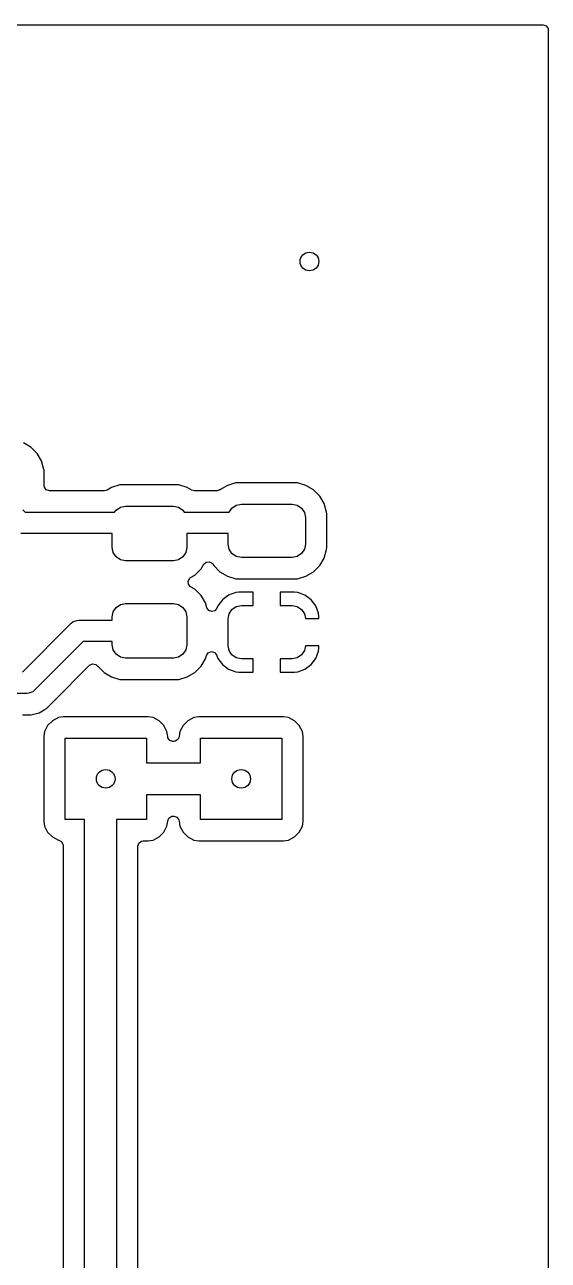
# Model space of a CAD drawing. Extents: x -0.18 to 2.18, y -0.18 to 2.58.
# Drawn here: x 1.79 to 2.176, y 1.664 to 2.576 of the extents above; entities that cross this region are included whole.
import ezdxf

# ---------------------------------------------------------------- set-up
doc = ezdxf.new("R2010")
doc.units = 0
doc.header["$MEASUREMENT"] = 0
doc.layers.add('BLACK', color=7, linetype='CONTINUOUS')

msp = doc.modelspace()

# ---------------------------------------------------------------- linework, layer by layer
at = {"layer": 'BLACK', "linetype": 'CONTINUOUS'}
for p, q in [((-0.17246, 2.57636), (2.17246, 2.57636)), ((2.17246, 2.57636), (2.17475, 2.57561)), ((2.17475, 2.57561), (2.17617, 2.57367)), ((2.17617, 2.57367), (2.17636, 2.57246)), ((2.17636, 2.57246), (2.17636, -0.17246)), ((1.79436, 2.26449), (1.7888, 2.26779)), ((1.79894, 2.25992), (1.79436, 2.26449)), ((1.80223, 2.25435), (1.79894, 2.25992)), ((1.80404, 2.24813), (1.80223, 2.25435)), ((1.80406, 2.24782), (1.80404, 2.24813)), ((1.80415, 2.24668), (1.80406, 2.24782)), ((1.80415, 2.2362), (1.80415, 2.24668)), ((1.80434, 2.235), (1.80415, 2.2362)), ((1.80576, 2.23305), (1.80434, 2.235)), ((1.85392, 2.23481), (1.8506, 2.23285)), ((1.86013, 2.23662), (1.85392, 2.23481)), ((1.86014, 2.23662), (1.86013, 2.23662)), ((1.86109, 2.23669), (1.86014, 2.23662)), ((1.86159, 2.23673), (1.86109, 2.23669)), ((1.90219, 2.23673), (1.86159, 2.23673)), ((1.90272, 2.23669), (1.90219, 2.23673)), ((1.90364, 2.23662), (1.90272, 2.23669)), ((1.90986, 2.23481), (1.90364, 2.23662)), ((1.90364, 2.23662), (1.90364, 2.23662)), ((1.90364, 2.23662), (1.90364, 2.23662)), ((1.90364, 2.23662), (1.90364, 2.23662)), ((1.91318, 2.23285), (1.90986, 2.23481)), ((1.93955, 2.23629), (1.93398, 2.233)), ((1.94331, 2.23738), (1.93955, 2.23629)), ((1.94576, 2.23809), (1.94331, 2.23738)), ((1.94577, 2.23809), (1.94576, 2.23809)), ((1.94672, 2.23817), (1.94577, 2.23809)), ((1.94722, 2.23821), (1.94672, 2.23817)), ((1.98979, 2.23821), (1.94722, 2.23821)), ((1.99032, 2.23817), (1.98979, 2.23821)), ((1.99124, 2.23809), (1.99032, 2.23817)), ((1.99746, 2.23629), (1.99124, 2.23809)), ((1.99124, 2.23809), (1.99124, 2.23809)), ((1.99124, 2.23809), (1.99124, 2.23809)), ((2.00303, 2.233), (1.99746, 2.23629)), ((1.80805, 2.2323), (1.80576, 2.23305)), ((1.84861, 2.2323), (1.80805, 2.2323)), ((1.8506, 2.23285), (1.84861, 2.2323)), ((1.91517, 2.2323), (1.91318, 2.23285)), ((1.93175, 2.2323), (1.91517, 2.2323)), ((1.93188, 2.23231), (1.93175, 2.2323)), ((1.93371, 2.23297), (1.93188, 2.23231)), ((1.93377, 2.23287), (1.93371, 2.23297)), ((1.93398, 2.233), (1.93377, 2.23287)), ((1.93398, 2.233), (1.93398, 2.233)), ((2.0076, 2.22842), (2.00303, 2.233)), ((2.0109, 2.22285), (2.0076, 2.22842)), ((1.78839, 2.21832), (1.79017, 2.21654)), ((1.79017, 2.21654), (1.85618, 2.21654)), ((1.85618, 2.21654), (1.85721, 2.21808)), ((1.85721, 2.21808), (1.86041, 2.22022)), ((1.86041, 2.22022), (1.86417, 2.22096)), ((1.86417, 2.22096), (1.89961, 2.22096)), ((1.89961, 2.22096), (1.90337, 2.22022)), ((1.90337, 2.22022), (1.90657, 2.21808)), ((1.90657, 2.21808), (1.9076, 2.21654)), ((1.9076, 2.21654), (1.94082, 2.21654)), ((1.94082, 2.21654), (1.94284, 2.21956)), ((1.94284, 2.21956), (1.94604, 2.22169)), ((1.94604, 2.22169), (1.9498, 2.22244)), ((1.9498, 2.22244), (1.9872, 2.22244)), ((1.9872, 2.22244), (1.99097, 2.22169)), ((1.99097, 2.22169), (1.99416, 2.21956)), ((1.99416, 2.21956), (1.9963, 2.21637)), ((1.9963, 2.21637), (1.99705, 2.2126)), ((2.0127, 2.21664), (2.0109, 2.22285)), ((2.01281, 2.21518), (2.0127, 2.21664)), ((1.99705, 2.2126), (1.99705, 2.19291)), ((2.01281, 2.19033), (2.01281, 2.21518)), ((1.85433, 2.20079), (1.78691, 2.20079)), ((1.85433, 2.19045), (1.85433, 2.20079)), ((1.93996, 2.20079), (1.90945, 2.20079)), ((1.90945, 2.20079), (1.90945, 2.19045)), ((1.93996, 2.19291), (1.93996, 2.20079)), ((1.85508, 2.18669), (1.85433, 2.19045)), ((1.90945, 2.19045), (1.9087, 2.18669)), ((1.94071, 2.18915), (1.93996, 2.19291)), ((1.94284, 2.18595), (1.94071, 2.18915)), ((1.9963, 2.18915), (1.99416, 2.18595)), ((1.99705, 2.19291), (1.9963, 2.18915)), ((2.0127, 2.18888), (2.01281, 2.19033)), ((1.85721, 2.18349), (1.85508, 2.18669)), ((1.86041, 2.18136), (1.85721, 2.18349)), ((1.86417, 2.18061), (1.86041, 2.18136)), ((1.89961, 2.18061), (1.86417, 2.18061)), ((1.90337, 2.18136), (1.89961, 2.18061)), ((1.90657, 2.18349), (1.90337, 2.18136)), ((1.9087, 2.18669), (1.90657, 2.18349)), ((1.92388, 2.17973), (1.92628, 2.17996)), ((1.92628, 2.17996), (1.92836, 2.17873)), ((1.94604, 2.18382), (1.94284, 2.18595)), ((1.9498, 2.18307), (1.94604, 2.18382)), ((1.9872, 2.18307), (1.9498, 2.18307)), ((1.99097, 2.18382), (1.9872, 2.18307)), ((1.99416, 2.18595), (1.99097, 2.18382)), ((2.0076, 2.17709), (2.0109, 2.18266)), ((2.0109, 2.18266), (2.0127, 2.18888)), ((1.91543, 2.17006), (1.92, 2.17463)), ((1.92, 2.17463), (1.92208, 2.17814)), ((1.92208, 2.17814), (1.92388, 2.17973)), ((1.92836, 2.17873), (1.92879, 2.17814)), ((1.92879, 2.17814), (1.92941, 2.17709)), ((1.92941, 2.17709), (1.93398, 2.17252)), ((1.93398, 2.17252), (1.93955, 2.16922)), ((1.99746, 2.16922), (2.00303, 2.17252)), ((2.00303, 2.17252), (2.0076, 2.17709)), ((1.9105, 2.16571), (1.91172, 2.16779)), ((1.91073, 2.16331), (1.9105, 2.16571)), ((1.91232, 2.16151), (1.91073, 2.16331)), ((1.91172, 2.16779), (1.91232, 2.16822)), ((1.91232, 2.16822), (1.91543, 2.17006)), ((1.93955, 2.16922), (1.94576, 2.16742)), ((1.94576, 2.16742), (1.94722, 2.1673)), ((1.94722, 2.1673), (1.94722, 2.1673)), ((1.94722, 2.1673), (1.98979, 2.1673)), ((1.98979, 2.1673), (1.99124, 2.16742)), ((1.98979, 2.1673), (1.98979, 2.1673)), ((1.99124, 2.16742), (1.99746, 2.16922)), ((1.91543, 2.15967), (1.91232, 2.16151)), ((1.92, 2.15509), (1.91543, 2.15967)), ((1.9233, 2.14952), (1.92, 2.15509)), ((1.94027, 2.15525), (1.93574, 2.15186)), ((1.94558, 2.15723), (1.94027, 2.15525)), ((1.94027, 2.15525), (1.94027, 2.15525)), ((1.94792, 2.15748), (1.94558, 2.15723)), ((1.94558, 2.15723), (1.94558, 2.15723)), ((1.9585, 2.15748), (1.94792, 2.15748)), ((1.9585, 2.14764), (1.9585, 2.15748)), ((1.9585, 2.15748), (1.9585, 2.15748)), ((1.98909, 2.15748), (1.9785, 2.15748)), ((1.9785, 2.15748), (1.9785, 2.15748)), ((1.9785, 2.15748), (1.9785, 2.14764)), ((1.99143, 2.15723), (1.98909, 2.15748)), ((1.99674, 2.15525), (1.99143, 2.15723)), ((1.99143, 2.15723), (1.99143, 2.15723)), ((2.00127, 2.15186), (1.99674, 2.15525)), ((1.99674, 2.15525), (1.99674, 2.15525)), ((1.85508, 2.14304), (1.85721, 2.14623)), ((1.85721, 2.14623), (1.86041, 2.14836)), ((1.86041, 2.14836), (1.86417, 2.14911)), ((1.86417, 2.14911), (1.89961, 2.14911)), ((1.89961, 2.14911), (1.90337, 2.14836)), ((1.90337, 2.14836), (1.90657, 2.14623)), ((1.90657, 2.14623), (1.9087, 2.14304)), ((1.92434, 2.14595), (1.9233, 2.14952)), ((1.92566, 2.14398), (1.92434, 2.14595)), ((1.92791, 2.14314), (1.92566, 2.14398)), ((1.93023, 2.14379), (1.92791, 2.14314)), ((1.93173, 2.14567), (1.93023, 2.14379)), ((1.93235, 2.14733), (1.93173, 2.14567)), ((1.93574, 2.15186), (1.93235, 2.14733)), ((1.93574, 2.15186), (1.93574, 2.15186)), ((1.94071, 2.14156), (1.94284, 2.14475)), ((1.94284, 2.14475), (1.94604, 2.14689)), ((1.94604, 2.14689), (1.9498, 2.14764)), ((1.9498, 2.14764), (1.9585, 2.14764)), ((1.9785, 2.14764), (1.9872, 2.14764)), ((1.9872, 2.14764), (1.99097, 2.14689)), ((1.99097, 2.14689), (1.99416, 2.14475)), ((1.99416, 2.14475), (1.9963, 2.14156)), ((2.00466, 2.14733), (2.00127, 2.15186)), ((2.00127, 2.15186), (2.00127, 2.15186)), ((2.00664, 2.14202), (2.00466, 2.14733)), ((2.00466, 2.14733), (2.00466, 2.14733)), ((1.78808, 2.09843), (1.82416, 2.1345)), ((1.82416, 2.1345), (1.82535, 2.13548)), ((1.82535, 2.13548), (1.82819, 2.13666)), ((1.82819, 2.13666), (1.82972, 2.13681)), ((1.82972, 2.13681), (1.85433, 2.13681)), ((1.85433, 2.13927), (1.85508, 2.14304)), ((1.85433, 2.13681), (1.85433, 2.13927)), ((1.9087, 2.14304), (1.90945, 2.13927)), ((1.90945, 2.13927), (1.90945, 2.1186)), ((1.93996, 2.1378), (1.94071, 2.14156)), ((1.93996, 2.11811), (1.93996, 2.1378)), ((1.9963, 2.14156), (1.99702, 2.13795)), ((1.99702, 2.13795), (2.00689, 2.13795)), ((2.00689, 2.13968), (2.00664, 2.14202)), ((2.00664, 2.14202), (2.00664, 2.14202)), ((2.00689, 2.13795), (2.00689, 2.13968)), ((2.00689, 2.13795), (2.00689, 2.13795)), ((1.83299, 2.12106), (1.79691, 2.08498)), ((1.85433, 2.12106), (1.83299, 2.12106)), ((1.85433, 2.1186), (1.85433, 2.12106)), ((1.85508, 2.11484), (1.85433, 2.1186)), ((1.90945, 2.1186), (1.9087, 2.11484)), ((1.94071, 2.11434), (1.93996, 2.11811)), ((1.99702, 2.11795), (1.9963, 2.11434)), ((2.00689, 2.11795), (1.99702, 2.11795)), ((2.00664, 2.11388), (2.00689, 2.11623)), ((2.00689, 2.11623), (2.00689, 2.11795)), ((2.00689, 2.11795), (2.00689, 2.11795)), ((1.85721, 2.11164), (1.85508, 2.11484)), ((1.86041, 2.10951), (1.85721, 2.11164)), ((1.86417, 2.10876), (1.86041, 2.10951)), ((1.89961, 2.10876), (1.86417, 2.10876)), ((1.90337, 2.10951), (1.89961, 2.10876)), ((1.90657, 2.11164), (1.90337, 2.10951)), ((1.9087, 2.11484), (1.90657, 2.11164)), ((1.92, 2.10278), (1.9233, 2.10835)), ((1.9233, 2.10835), (1.92401, 2.11082)), ((1.92401, 2.11082), (1.92537, 2.11281)), ((1.92537, 2.11281), (1.92764, 2.11363)), ((1.92764, 2.11363), (1.92995, 2.11296)), ((1.92995, 2.11296), (1.93141, 2.1111)), ((1.93141, 2.1111), (1.93235, 2.10858)), ((1.93235, 2.10858), (1.93574, 2.10405)), ((1.94284, 2.11115), (1.94071, 2.11434)), ((1.94604, 2.10902), (1.94284, 2.11115)), ((1.9498, 2.10827), (1.94604, 2.10902)), ((1.9585, 2.10827), (1.9498, 2.10827)), ((1.9585, 2.09843), (1.9585, 2.10827)), ((1.9872, 2.10827), (1.9785, 2.10827)), ((1.9785, 2.10827), (1.9785, 2.09843)), ((1.99097, 2.10902), (1.9872, 2.10827)), ((1.99416, 2.11115), (1.99097, 2.10902)), ((1.9963, 2.11434), (1.99416, 2.11115)), ((2.00127, 2.10405), (2.00466, 2.10858)), ((2.00466, 2.10858), (2.00664, 2.11388)), ((2.00466, 2.10858), (2.00466, 2.10858)), ((2.00664, 2.11388), (2.00664, 2.11388)), ((1.81026, 2.07603), (1.83771, 2.10348)), ((1.83771, 2.10348), (1.83985, 2.10458)), ((1.83985, 2.10458), (1.84223, 2.1042)), ((1.84223, 2.1042), (1.84358, 2.10294)), ((1.84358, 2.10294), (1.84363, 2.10297)), ((1.84363, 2.10297), (1.84378, 2.10278)), ((1.84378, 2.10278), (1.84378, 2.10278)), ((1.84378, 2.10278), (1.84378, 2.10278)), ((1.84378, 2.10278), (1.84835, 2.09821)), ((1.84835, 2.09821), (1.85392, 2.09491)), ((1.90986, 2.09491), (1.91543, 2.09821)), ((1.91543, 2.09821), (1.92, 2.10278)), ((1.93574, 2.10405), (1.93574, 2.10405)), ((1.93574, 2.10405), (1.94027, 2.10066)), ((1.94027, 2.10066), (1.94027, 2.10066)), ((1.94027, 2.10066), (1.94558, 2.09868)), ((1.94558, 2.09868), (1.94558, 2.09868)), ((1.94558, 2.09868), (1.94792, 2.09843)), ((1.94792, 2.09843), (1.9585, 2.09843)), ((1.9585, 2.09843), (1.9585, 2.09843)), ((1.9785, 2.09843), (1.9785, 2.09843)), ((1.9785, 2.09843), (1.98909, 2.09843)), ((1.98909, 2.09843), (1.99143, 2.09868)), ((1.99143, 2.09868), (1.99674, 2.10066)), ((1.99143, 2.09868), (1.99143, 2.09868)), ((1.99674, 2.10066), (2.00127, 2.10405)), ((1.99674, 2.10066), (1.99674, 2.10066)), ((2.00127, 2.10405), (2.00127, 2.10405)), ((1.85392, 2.09491), (1.86014, 2.09311)), ((1.86014, 2.09311), (1.86159, 2.09299)), ((1.86159, 2.09299), (1.86159, 2.09299)), ((1.86159, 2.09299), (1.90219, 2.09299)), ((1.90219, 2.09299), (1.90364, 2.09311)), ((1.90219, 2.09299), (1.90219, 2.09299)), ((1.90364, 2.09311), (1.90986, 2.09491)), ((1.79134, 2.08268), (1.74409, 2.08268)), ((1.79287, 2.08283), (1.79134, 2.08268)), ((1.79571, 2.084), (1.79287, 2.08283)), ((1.79691, 2.08498), (1.79571, 2.084)), ((1.80046, 2.06852), (1.80415, 2.07065)), ((1.80415, 2.07065), (1.80585, 2.07163)), ((1.80585, 2.07163), (1.81026, 2.07603)), ((1.81026, 2.07603), (1.81026, 2.07603)), ((1.78823, 2.06691), (1.79445, 2.06691)), ((1.79445, 2.06691), (1.80046, 2.06852)), ((1.79445, 2.06691), (1.79445, 2.06691)), ((1.81022, 2.0626), (1.80669, 2.05907)), ((1.81467, 2.06487), (1.81022, 2.0626)), ((1.81837, 2.06545), (1.81467, 2.06487)), ((1.81467, 2.06487), (1.81467, 2.06487)), ((1.88085, 2.06545), (1.81837, 2.06545)), ((1.81837, 2.06545), (1.81837, 2.06545)), ((1.88454, 2.06487), (1.88085, 2.06545)), ((1.88899, 2.0626), (1.88454, 2.06487)), ((1.88454, 2.06487), (1.88454, 2.06487)), ((1.89252, 2.05907), (1.88899, 2.0626)), ((1.91022, 2.0626), (1.90669, 2.05907)), ((1.91467, 2.06487), (1.91022, 2.0626)), ((1.91837, 2.06545), (1.91467, 2.06487)), ((1.91467, 2.06487), (1.91467, 2.06487)), ((1.98085, 2.06545), (1.91837, 2.06545)), ((1.91837, 2.06545), (1.91837, 2.06545)), ((1.98454, 2.06487), (1.98085, 2.06545)), ((1.98899, 2.0626), (1.98454, 2.06487)), ((1.98454, 2.06487), (1.98454, 2.06487)), ((1.99252, 2.05907), (1.98899, 2.0626)), ((1.80442, 2.05462), (1.80384, 2.05093)), ((1.80669, 2.05907), (1.80442, 2.05462)), ((1.89479, 2.05462), (1.89252, 2.05907)), ((1.89537, 2.05093), (1.89479, 2.05462)), ((1.89479, 2.05462), (1.89479, 2.05462)), ((1.89479, 2.05462), (1.89479, 2.05462)), ((1.90442, 2.05462), (1.90384, 2.05093)), ((1.90669, 2.05907), (1.90442, 2.05462)), ((1.99479, 2.05462), (1.99252, 2.05907)), ((1.99537, 2.05093), (1.99479, 2.05462)), ((1.99479, 2.05462), (1.99479, 2.05462)), ((1.99479, 2.05462), (1.99479, 2.05462)), ((1.80384, 2.05093), (1.80384, 1.98844)), ((1.81961, 1.98969), (1.81961, 2.04969)), ((1.81961, 2.04969), (1.87961, 2.04969)), ((1.87961, 2.04969), (1.87961, 2.0315)), ((1.89538, 2.05086), (1.89537, 2.05093)), ((1.89537, 2.05093), (1.89537, 2.05093)), ((1.89537, 2.05093), (1.89537, 2.05093)), ((1.89537, 2.05093), (1.89537, 2.05093)), ((1.89556, 2.04996), (1.89538, 2.05086)), ((1.89697, 2.04801), (1.89556, 2.04996)), ((1.89927, 2.04726), (1.89697, 2.04801)), ((1.89995, 2.04726), (1.89927, 2.04726)), ((1.90086, 2.04737), (1.89995, 2.04726)), ((1.90291, 2.04863), (1.90086, 2.04737)), ((1.9038, 2.05078), (1.90291, 2.04863)), ((1.90381, 2.05077), (1.9038, 2.05078)), ((1.90382, 2.05083), (1.90381, 2.05077)), ((1.90383, 2.05086), (1.90382, 2.05083)), ((1.90384, 2.05093), (1.90383, 2.05086)), ((1.91961, 2.0315), (1.91961, 2.04969)), ((1.91961, 2.04969), (1.97961, 2.04969)), ((1.97961, 2.04969), (1.97961, 1.98969)), ((1.99537, 1.98844), (1.99537, 2.05093)), ((1.99537, 2.05093), (1.99537, 2.05093)), ((1.99537, 2.05093), (1.99537, 2.05093)), ((1.99537, 2.05093), (1.99537, 2.05093)), ((1.87961, 2.0315), (1.91961, 2.0315)), ((1.91961, 2.00787), (1.87961, 2.00787)), ((1.87961, 2.00787), (1.87961, 1.98969)), ((1.91961, 1.98969), (1.91961, 2.00787)), ((1.80384, 1.98844), (1.80384, 1.98844)), ((1.80384, 1.98844), (1.80442, 1.98475)), ((1.83386, 1.98969), (1.81961, 1.98969)), ((1.83386, 1.29151), (1.83386, 1.98969)), ((1.87961, 1.98969), (1.85748, 1.98969)), ((1.85748, 1.98969), (1.85748, 1.28661)), ((1.89479, 1.98475), (1.89537, 1.98844)), ((1.89537, 1.98844), (1.89538, 1.98851)), ((1.89537, 1.98844), (1.89537, 1.98844)), ((1.89537, 1.98844), (1.89537, 1.98844)), ((1.89538, 1.98851), (1.89539, 1.98854)), ((1.89539, 1.98854), (1.8954, 1.9886)), ((1.8954, 1.9886), (1.89541, 1.98859)), ((1.89541, 1.98859), (1.8963, 1.99074)), ((1.8963, 1.99074), (1.89836, 1.992)), ((1.89836, 1.992), (1.89927, 1.99211)), ((1.89927, 1.99211), (1.89995, 1.99211)), ((1.89995, 1.99211), (1.90224, 1.99136)), ((1.90224, 1.99136), (1.90365, 1.98941)), ((1.90365, 1.98941), (1.90383, 1.98851)), ((1.90383, 1.98851), (1.90384, 1.98844)), ((1.90384, 1.98844), (1.90442, 1.98475)), ((1.97961, 1.98969), (1.91961, 1.98969)), ((1.99479, 1.98475), (1.99537, 1.98844)), ((1.80442, 1.98475), (1.80442, 1.98475)), ((1.80442, 1.98475), (1.80669, 1.9803)), ((1.80669, 1.9803), (1.81022, 1.97677)), ((1.88899, 1.97677), (1.89252, 1.9803)), ((1.89252, 1.9803), (1.89479, 1.98475)), ((1.90442, 1.98475), (1.90442, 1.98475)), ((1.90442, 1.98475), (1.90669, 1.9803)), ((1.90669, 1.9803), (1.91022, 1.97677)), ((1.98899, 1.97677), (1.99252, 1.9803)), ((1.99252, 1.9803), (1.99479, 1.98475)), ((1.81022, 1.97677), (1.81467, 1.9745)), ((1.81467, 1.9745), (1.8148, 1.97448)), ((1.8148, 1.97448), (1.81492, 1.97442)), ((1.81492, 1.97442), (1.81496, 1.97441)), ((1.81496, 1.97441), (1.81496, 1.9744)), ((1.81496, 1.9744), (1.81695, 1.97339)), ((1.81695, 1.97339), (1.81804, 1.97124)), ((1.81804, 1.97124), (1.81809, 1.97063)), ((1.81809, 1.97063), (1.81809, 1.29965)), ((1.87325, 1.97002), (1.87399, 1.97231)), ((1.87399, 1.97231), (1.87594, 1.97373)), ((1.87594, 1.97373), (1.87715, 1.97392)), ((1.87715, 1.97392), (1.88085, 1.97392)), ((1.88085, 1.97392), (1.88269, 1.97421)), ((1.88085, 1.97392), (1.88085, 1.97392)), ((1.88269, 1.97421), (1.88454, 1.9745)), ((1.88454, 1.9745), (1.88899, 1.97677)), ((1.88454, 1.9745), (1.88454, 1.9745)), ((1.88454, 1.9745), (1.88454, 1.9745)), ((1.91022, 1.97677), (1.91467, 1.9745)), ((1.91467, 1.9745), (1.91837, 1.97392)), ((1.91837, 1.97392), (1.98085, 1.97392)), ((1.98085, 1.97392), (1.98269, 1.97421)), ((1.98085, 1.97392), (1.98085, 1.97392)), ((1.98085, 1.97392), (1.98085, 1.97392)), ((1.98269, 1.97421), (1.98454, 1.9745)), ((1.98454, 1.9745), (1.98899, 1.97677)), ((1.98454, 1.9745), (1.98454, 1.9745)), ((1.98454, 1.9745), (1.98454, 1.9745)), ((1.87325, 1.28933), (1.87325, 1.97002))]:
    msp.add_line(p, q, dxfattribs=at)
at = {"layer": 'BLACK'}
for centre in [(2, 2.40157), (1.84961, 2.01969), (1.94961, 2.01969)]:
    msp.add_circle(centre, 0.00689, dxfattribs=at)

doc.saveas('drawing.dxf')
